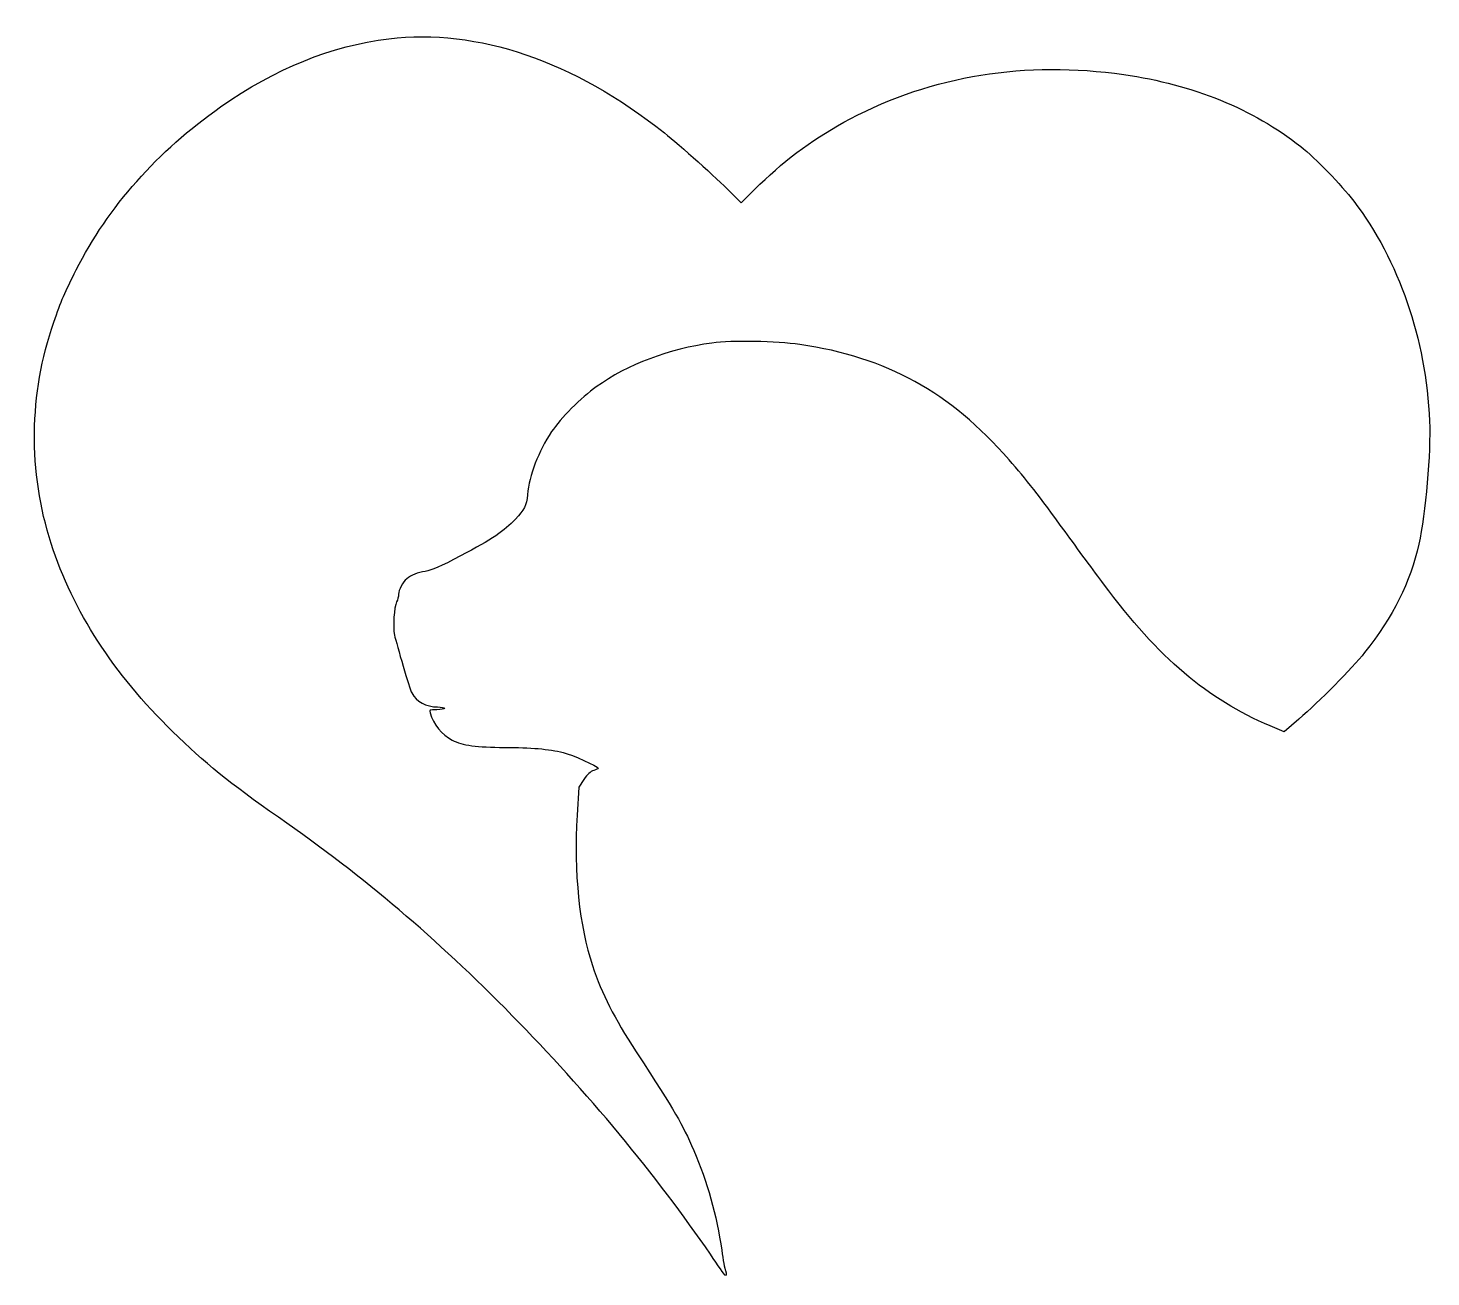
# Model space of a CAD drawing. Header units: centimetres. Extents: x -17.8 to 17.7, y -15.7 to 15.9.
import ezdxf

# ---------------------------------------------------------------- set-up
doc = ezdxf.new("R2010")
doc.units = ezdxf.units.CM
doc.header["$MEASUREMENT"] = 0
doc.layers.add('Layer 1', color=7, linetype='Continuous')

msp = doc.modelspace()

# ---------------------------------------------------------------- linework, layer by layer
at = {"layer": 'Layer 1'}
msp.add_open_spline([(-8.67833, 15.59278), (-10.12825, 15.41639), (-11.53936, 14.84489), (-12.9293, 13.87122), (-12.9293, 13.87122), (-14.52033, 12.75644), (-15.76916, 11.34533), (-16.57702, 9.7543), (-16.57702, 9.7543), (-16.85924, 9.20044), (-16.96155, 8.96408), (-17.14499, 8.43138), (-17.14499, 8.43138), (-17.77293, 6.61457), (-17.7941, 4.65666), (-17.20849, 2.83985), (-17.20849, 2.83985), (-16.65816, 1.13241), (-15.6351, -0.44804), (-14.14285, -1.90854), (-14.14285, -1.90854), (-13.32793, -2.70229), (-12.69999, -3.21029), (-11.46527, -4.0746), (-11.46527, -4.0746), (-9.23571, -5.63741), (-7.52474, -7.08732), (-5.55624, -9.08757), (-5.55624, -9.08757), (-3.69357, -10.97846), (-1.89088, -13.14804), (-0.55032, -15.11654), (-0.55032, -15.11654), (-0.35629, -15.39876), (-0.19401, -15.63512), (-0.18696, -15.64218), (-0.18696, -15.64218), (-0.15168, -15.68804), (-0.13404, -15.59632), (-0.16579, -15.52929), (-0.16579, -15.52929), (-0.18696, -15.48696), (-0.23282, -15.25412), (-0.26457, -15.01423), (-0.26457, -15.01423), (-0.38804, -14.13934), (-0.63146, -13.26798), (-0.97013, -12.49187), (-0.97013, -12.49187), (-1.28057, -11.78631), (-1.40052, -11.57818), (-2.42357, -10.00126), (-2.42357, -10.00126), (-2.9986, -9.11579), (-3.27729, -8.56545), (-3.53129, -7.81757), (-3.53129, -7.81757), (-3.8629, -6.84038), (-4.00401, -5.4716), (-3.91935, -4.02168), (-3.91935, -4.02168), (-3.91935, -4.02168), (-3.87702, -3.31612), (-3.87702, -3.31612), (-3.87702, -3.31612), (-3.87702, -3.31612), (-3.74649, -3.12209), (-3.74649, -3.12209), (-3.74649, -3.12209), (-3.65477, -2.98451), (-3.58421, -2.91748), (-3.49955, -2.89278), (-3.49955, -2.89278), (-3.43958, -2.87514), (-3.38666, -2.85045), (-3.38666, -2.83634), (-3.38666, -2.83634), (-3.38666, -2.79048), (-4.04988, -2.49062), (-4.2686, -2.4377), (-4.2686, -2.4377), (-4.63549, -2.34951), (-5.08704, -2.3107), (-5.75027, -2.3107), (-5.75027, -2.3107), (-6.44877, -2.30717), (-6.81566, -2.25778), (-7.07671, -2.12373), (-7.07671, -2.12373), (-7.33071, -1.99673), (-7.5459, -1.73215), (-7.6341, -1.43581), (-7.6341, -1.43581), (-7.65879, -1.36173), (-7.65174, -1.3582), (-7.46477, -1.3582), (-7.46477, -1.3582), (-7.35541, -1.3582), (-7.26721, -1.34056), (-7.26721, -1.32292), (-7.26721, -1.32292), (-7.26721, -1.30175), (-7.34835, -1.28764), (-7.4436, -1.28764), (-7.4436, -1.28764), (-7.72935, -1.28764), (-7.98335, -1.15006), (-8.09624, -0.93486), (-8.09624, -0.93486), (-8.14916, -0.82903), (-8.48077, 0.28222), (-8.53368, 0.52917), (-8.53368, 0.52917), (-8.57601, 0.74436), (-8.54426, 1.23473), (-8.48076, 1.36525), (-8.48076, 1.36525), (-8.45254, 1.41817), (-8.43137, 1.50636), (-8.43137, 1.55928), (-8.43137, 1.55928), (-8.43137, 1.66511), (-8.31848, 1.87325), (-8.22323, 1.95086), (-8.22323, 1.95086), (-8.09976, 2.04964), (-7.95865, 2.10608), (-7.75404, 2.13783), (-7.75404, 2.13783), (-7.58823, 2.16605), (-7.3801, 2.25777), (-6.86504, 2.52941), (-6.86504, 2.52941), (-6.06776, 2.94922), (-5.74673, 3.16441), (-5.48568, 3.44663), (-5.48568, 3.44663), (-5.24226, 3.71121), (-5.19993, 3.79235), (-5.17171, 4.07457), (-5.17171, 4.07457), (-5.12585, 4.57199), (-4.89654, 5.16818), (-4.5614, 5.66913), (-4.5614, 5.66913), (-4.34621, 5.99369), (-3.80646, 6.53696), (-3.43251, 6.80155), (-3.43251, 6.80155), (-2.63876, 7.36599), (-1.59101, 7.76111), (-0.51151, 7.90574), (-0.51151, 7.90574), (0.00355, 7.9763), (1.11832, 7.95513), (1.71099, 7.87046), (1.71099, 7.87046), (3.91232, 7.5459), (5.49982, 6.67102), (6.99913, 4.95652), (6.99913, 4.95652), (7.4401, 4.45558), (7.75055, 4.05694), (8.41377, 3.14324), (8.41377, 3.14324), (8.72421, 2.71638), (9.16166, 2.12371), (9.38744, 1.82032), (9.38744, 1.82032), (10.79855, -0.07057), (11.998, -1.0901), (13.59961, -1.76743), (13.59961, -1.76743), (13.59961, -1.76743), (13.94886, -1.9156), (13.94886, -1.9156), (13.94886, -1.9156), (13.94886, -1.9156), (14.3228, -1.59457), (14.3228, -1.59457), (14.3228, -1.59457), (14.83786, -1.15007), (15.66688, -0.31399), (15.98438, 0.08818), (15.98438, 0.08818), (16.70405, 0.99129), (17.13796, 1.85912), (17.35316, 2.82926), (17.35316, 2.82926), (17.52249, 3.58773), (17.66008, 5.15759), (17.6248, 5.9337), (17.6248, 5.9337), (17.53308, 8.01509), (16.85222, 9.99064), (15.70922, 11.49348), (15.70922, 11.49348), (15.39525, 11.9027), (14.74261, 12.57298), (14.36866, 12.86931), (14.36866, 12.86931), (13.15158, 13.83239), (11.66638, 14.43564), (9.89544, 14.68964), (9.89544, 14.68964), (7.41894, 15.04595), (5.05533, 14.66495), (2.98452, 13.57133), (2.98452, 13.57133), (2.12021, 13.11272), (1.38291, 12.58002), (0.70205, 11.9168), (0.70205, 11.9168), (0.70205, 11.9168), (0.2258, 11.45113), (0.2258, 11.45113), (0.2258, 11.45113), (0.2258, 11.45113), (-0.05642, 11.73335), (-0.05642, 11.73335), (-0.05642, 11.73335), (-0.37039, 12.05438), (-1.33348, 12.91516), (-1.71095, 13.21502), (-1.71095, 13.21502), (-4.01459, 15.03888), (-6.43112, 15.86438), (-8.67831, 15.59274), (-8.67831, 15.59274), (-8.67831, 15.59274), (-8.67833, 15.59278), (-8.67833, 15.59278)], degree=3, knots=[0, 0, 0, 0, 0.01694915, 0.01694915, 0.01694915, 0.01694915, 0.03389831, 0.03389831, 0.03389831, 0.03389831, 0.05084746, 0.05084746, 0.05084746, 0.05084746, 0.06779661, 0.06779661, 0.06779661, 0.06779661, 0.08474576, 0.08474576, 0.08474576, 0.08474576, 0.10169492, 0.10169492, 0.10169492, 0.10169492, 0.11864407, 0.11864407, 0.11864407, 0.11864407, 0.13559322, 0.13559322, 0.13559322, 0.13559322, 0.15254237, 0.15254237, 0.15254237, 0.15254237, 0.16949153, 0.16949153, 0.16949153, 0.16949153, 0.18644068, 0.18644068, 0.18644068, 0.18644068, 0.20338983, 0.20338983, 0.20338983, 0.20338983, 0.22033898, 0.22033898, 0.22033898, 0.22033898, 0.23728814, 0.23728814, 0.23728814, 0.23728814, 0.25423729, 0.25423729, 0.25423729, 0.25423729, 0.27118644, 0.27118644, 0.27118644, 0.27118644, 0.28813559, 0.28813559, 0.28813559, 0.28813559, 0.30508475, 0.30508475, 0.30508475, 0.30508475, 0.3220339, 0.3220339, 0.3220339, 0.3220339, 0.33898305, 0.33898305, 0.33898305, 0.33898305, 0.3559322, 0.3559322, 0.3559322, 0.3559322, 0.37288136, 0.37288136, 0.37288136, 0.37288136, 0.38983051, 0.38983051, 0.38983051, 0.38983051, 0.40677966, 0.40677966, 0.40677966, 0.40677966, 0.42372881, 0.42372881, 0.42372881, 0.42372881, 0.44067797, 0.44067797, 0.44067797, 0.44067797, 0.45762712, 0.45762712, 0.45762712, 0.45762712, 0.47457627, 0.47457627, 0.47457627, 0.47457627, 0.49152542, 0.49152542, 0.49152542, 0.49152542, 0.50847458, 0.50847458, 0.50847458, 0.50847458, 0.52542373, 0.52542373, 0.52542373, 0.52542373, 0.54237288, 0.54237288, 0.54237288, 0.54237288, 0.55932203, 0.55932203, 0.55932203, 0.55932203, 0.57627119, 0.57627119, 0.57627119, 0.57627119, 0.59322034, 0.59322034, 0.59322034, 0.59322034, 0.61016949, 0.61016949, 0.61016949, 0.61016949, 0.62711864, 0.62711864, 0.62711864, 0.62711864, 0.6440678, 0.6440678, 0.6440678, 0.6440678, 0.66101695, 0.66101695, 0.66101695, 0.66101695, 0.6779661, 0.6779661, 0.6779661, 0.6779661, 0.69491525, 0.69491525, 0.69491525, 0.69491525, 0.71186441, 0.71186441, 0.71186441, 0.71186441, 0.72881356, 0.72881356, 0.72881356, 0.72881356, 0.74576271, 0.74576271, 0.74576271, 0.74576271, 0.76271186, 0.76271186, 0.76271186, 0.76271186, 0.77966102, 0.77966102, 0.77966102, 0.77966102, 0.79661017, 0.79661017, 0.79661017, 0.79661017, 0.81355932, 0.81355932, 0.81355932, 0.81355932, 0.83050847, 0.83050847, 0.83050847, 0.83050847, 0.84745763, 0.84745763, 0.84745763, 0.84745763, 0.86440678, 0.86440678, 0.86440678, 0.86440678, 0.88135593, 0.88135593, 0.88135593, 0.88135593, 0.89830508, 0.89830508, 0.89830508, 0.89830508, 0.91525424, 0.91525424, 0.91525424, 0.91525424, 0.93220339, 0.93220339, 0.93220339, 0.93220339, 0.94915254, 0.94915254, 0.94915254, 0.94915254, 0.96610169, 0.96610169, 0.96610169, 0.96610169, 1, 1, 1, 1], dxfattribs=at)

doc.saveas('drawing.dxf')
